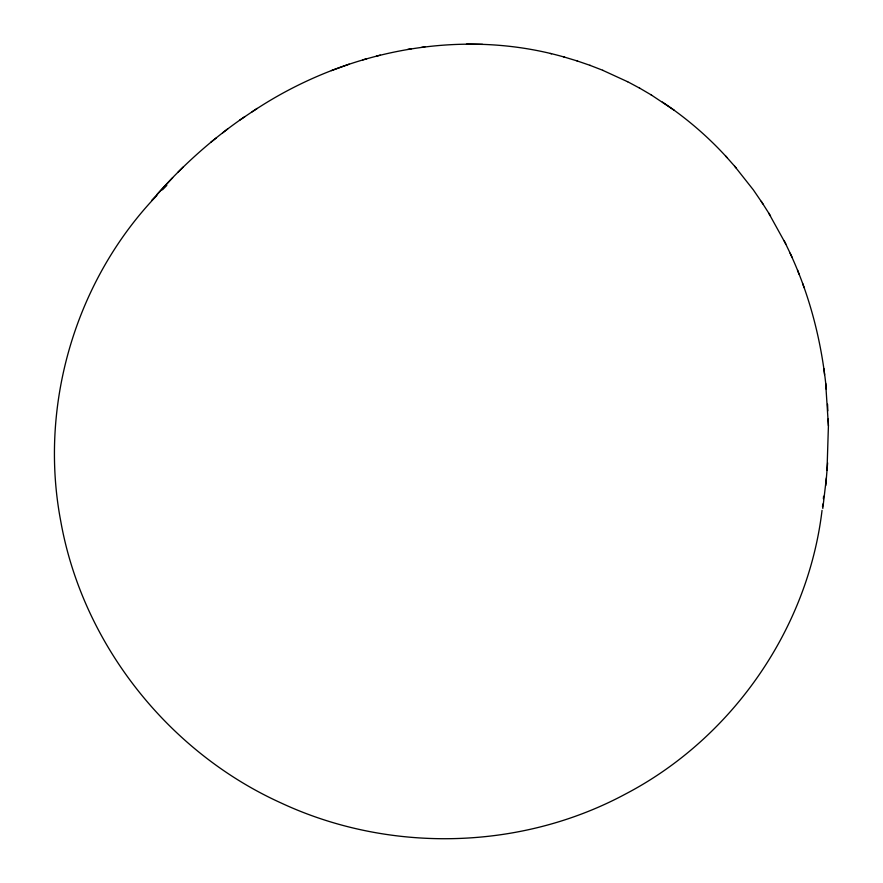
<?xml version="1.0" encoding="UTF-8"?>
<svg xmlns="http://www.w3.org/2000/svg" width="883" height="883" viewBox="0 0 883 883"><rect width="100%" height="100%" fill="white"/><g stroke="black" fill="none" stroke-linecap="round" stroke-linejoin="round"><path stroke-width="1.32" d="M825.671 383.222L828.42 425.761L827.018 470.385M822.813 508.465L826.378 477.88M823.375 498.796L823.585 496.257M825.771 485.495L827.625 462.88M822.04 510.396C807.802 629.568 731.654 738.641 625.352 794.104C520.297 850.528 389.226 853.342 281.291 803.066C168.046 751.93 82.516 643.751 60.75 521.202C38.675 405.463 75.331 280.54 156.92 195.441M822.503 506.687L822.835 504.016M157.086 194.359C183.134 165.066 212.549 138.697 244.922 116.578M151.755 200.353L172.66 177.726M162.45 189.834L166.81 185.408M177.902 172.351L183.222 167.008M210.86 142.218L216.18 138.024M222.571 132.925L227.781 128.83M252.085 111.865C342.416 51.225 459.005 26.909 564.601 57.163M239.757 120.099L257.13 108.421M349.149 64.161L331.401 70.618M376.456 56.126L380.264 55.121M362.714 59.867L366.71 58.819M407.791 49.371L411.169 48.907M421.721 47.329L424.889 46.898M482.615 44.382L466.456 44.15M563.751 56.898L577.537 61.048M550.462 53.477L551.533 53.797M576.897 60.85L590.319 65.441M589.888 65.309L602.901 70.342M602.681 70.287L627.636 81.744M627.46 81.611L639.756 88.212M639.38 87.969L651.599 95.143M727.04 157.604C707.901 136.512 686.113 117.858 662.416 102.075M651.036 94.79L674.424 110.386M734.612 166.181L753.365 189.911L762.989 204.017M725.539 155.927L736.245 168.024M768.674 213.057L785.815 244.072M761.256 201.335L770.517 215.916M790.13 253.233C810.053 296.059 821.775 342.483 826.356 389.436M784.093 240.54L791.93 256.942M802.57 283.322L804.17 287.692M797.515 270.021L799.049 274.227M823.905 368.652L824.567 374.723M827.548 404.204L827.824 410.838M828.133 419.006L828.42 425.761"/></g></svg>
